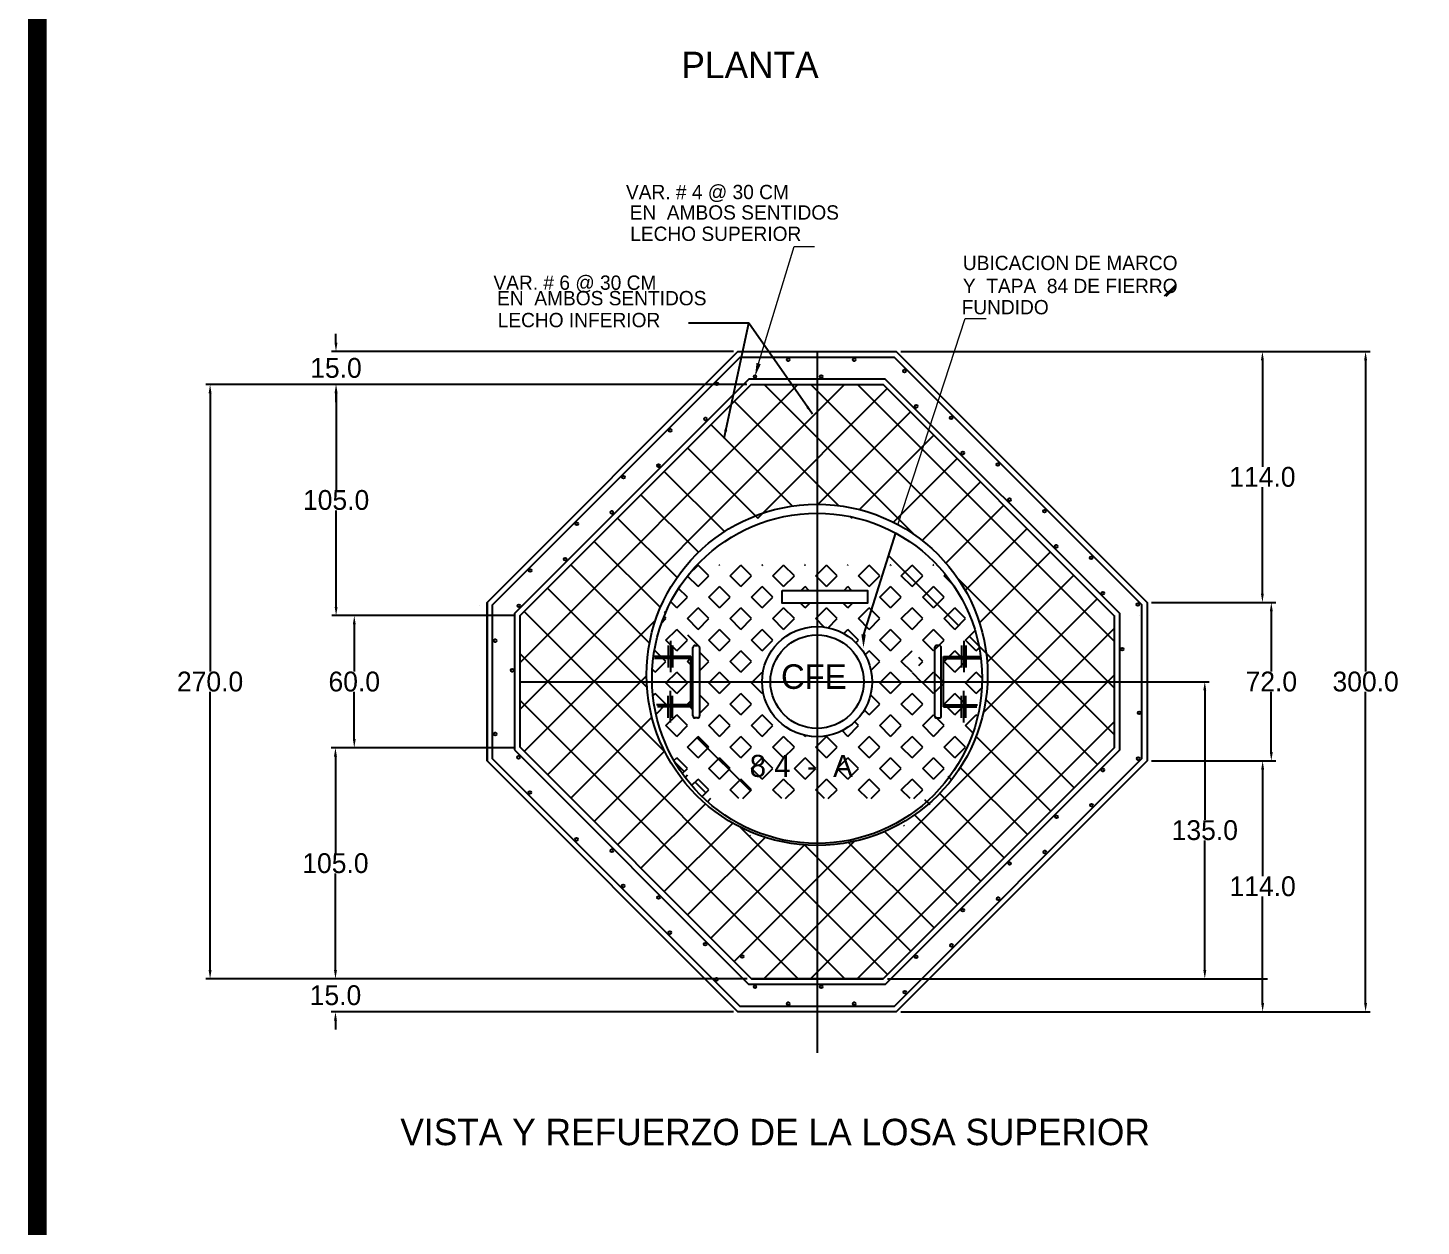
# Model space of a CAD drawing. Header units: centimetres. Extents: x 201 to 3483, y 96 to 2223.
# Drawn here: x 201 to 834, y 1139 to 1683 of the extents above; entities that cross this region are included whole.
import ezdxf

# ---------------------------------------------------------------- set-up
doc = ezdxf.new("R2010")
doc.units = ezdxf.units.CM
doc.header["$LTSCALE"] = 10
doc.header["$MEASUREMENT"] = 0
doc.layers.get('0').update_dxf_attribs({"linetype": 'CONTINUOUS'})
doc.layers.get('DEFPOINTS').update_dxf_attribs({"color": 2, "linetype": 'CONTINUOUS'})
for name, color, linetype in [('DIM', 7, 'CONTINUOUS'), ('HERRAJE', 13, 'CONTINUOUS'), ('MARCO', 7, 'CONTINUOUS'), ('REGISTRO', 1, 'CONTINUOUS'), ('TAPA', 120, 'CONTINUOUS'), ('TEXTOS', 7, 'CONTINUOUS'), ('VARILLAS', 30, 'CONTINUOUS')]:
    doc.layers.add(name, color=color, linetype=linetype)
doc.styles.get("Standard").update_dxf_attribs({"font": ''})
doc.styles.add('Zurich', font='')
doc.styles.get('Standard').set_extended_font_data('Zurich Ex BT')
doc.styles.get('Zurich').set_extended_font_data('Zurich Ex BT')
doc.dimstyles.get("Standard").update_dxf_attribs({"dimtxt": 9, "dimasz": 4, "dimexe": 2, "dimexo": 2, "dimgap": 0.09, "dimtad": 0, "dimtih": 1, "dimtoh": 1, "dimdec": 1, "dimzin": 0, "dimdsep": 46, "dimtxsty": 'Standard', "dimcen": 0.09, "dimadec": 0, "dimazin": 0, "dimtfac": 1, "dimtdec": 1, "dimtofl": 0, "dimtmove": 0, "dimatfit": 3, "dimfxl": 0, "dimtolj": 1, "dimtzin": 0, "dimarcsym": 0})

# ---------------------------------------------------------------- blocks, each defined once
blk = doc.blocks.new('*D23')
at = {"layer": 'DEFPOINTS', "color": 0}
for p in [(523.21, 1536.02), (340.57, 1521.02), (529.21, 1521.02)]:
    blk.add_point(p, dxfattribs=at)
at = {"layer": 'DIM', "color": 0, "lineweight": -2}
for p, q in [((340.57, 1540.02), (340.57, 1544.02)), ((521.21, 1536.02), (338.57, 1536.02)), ((527.21, 1521.02), (338.57, 1521.02)), ((340.57, 1517.02), (340.57, 1513.02))]:
    blk.add_line(p, q, dxfattribs=at)
at = {"layer": 'DIM', "color": 0}
for points in [[(339.9, 1540.02), (341.24, 1540.02), (340.57, 1536.02)], [(339.9, 1517.02), (341.24, 1517.02), (340.57, 1521.02)]]:
    blk.add_solid(points, dxfattribs=at)
at = {"layer": 'DIM', "color": 0, "insert": (340.57, 1528.52), "char_height": 9, "attachment_point": 5}
blk.add_mtext('\\A1;15.0', dxfattribs=at)
blk = doc.blocks.new('*D24')
at = {"layer": 'DEFPOINTS', "color": 0}
for p in [(529.21, 1521.02), (340.63, 1416.02), (424.21, 1416.02)]:
    blk.add_point(p, dxfattribs=at)
at = {"layer": 'DIM', "color": 0, "lineweight": -2}
for p, q in [((527.21, 1521.02), (338.63, 1521.02)), ((340.63, 1517.02), (340.63, 1473.18)), ((340.63, 1420.02), (340.63, 1463.85)), ((422.21, 1416.02), (338.63, 1416.02))]:
    blk.add_line(p, q, dxfattribs=at)
at = {"layer": 'DIM', "color": 0}
for points in [[(339.96, 1517.02), (341.3, 1517.02), (340.63, 1521.02)], [(339.96, 1420.02), (341.3, 1420.02), (340.63, 1416.02)]]:
    blk.add_solid(points, dxfattribs=at)
at = {"layer": 'DIM', "color": 0, "insert": (340.63, 1468.52), "char_height": 9, "attachment_point": 5}
blk.add_mtext('\\A1;105.0', dxfattribs=at)
blk = doc.blocks.new('*D25')
at = {"layer": 'DEFPOINTS', "color": 0}
for p in [(424.21, 1356.02), (340.32, 1251.02), (529.21, 1251.02)]:
    blk.add_point(p, dxfattribs=at)
at = {"layer": 'DIM', "color": 0, "lineweight": -2}
for p, q in [((422.21, 1356.02), (338.32, 1356.02)), ((340.32, 1352.02), (340.32, 1308.18)), ((340.32, 1255.02), (340.32, 1298.85)), ((527.21, 1251.02), (338.32, 1251.02))]:
    blk.add_line(p, q, dxfattribs=at)
at = {"layer": 'DIM', "color": 0}
for points in [[(339.66, 1352.02), (340.99, 1352.02), (340.32, 1356.02)], [(339.66, 1255.02), (340.99, 1255.02), (340.32, 1251.02)]]:
    blk.add_solid(points, dxfattribs=at)
at = {"layer": 'DIM', "color": 0, "insert": (340.32, 1303.52), "char_height": 9, "attachment_point": 5}
blk.add_mtext('\\A1;105.0', dxfattribs=at)
blk = doc.blocks.new('*D26')
at = {"layer": 'DEFPOINTS', "color": 0}
for p in [(529.21, 1251.02), (340.34, 1236.02), (523.21, 1236.02)]:
    blk.add_point(p, dxfattribs=at)
at = {"layer": 'DIM', "color": 0, "lineweight": -2}
for p, q in [((340.34, 1255.02), (340.34, 1259.02)), ((527.21, 1251.02), (338.34, 1251.02)), ((521.21, 1236.02), (338.34, 1236.02)), ((340.34, 1232.02), (340.34, 1228.02))]:
    blk.add_line(p, q, dxfattribs=at)
at = {"layer": 'DIM', "color": 0}
for points in [[(339.67, 1255.02), (341.01, 1255.02), (340.34, 1251.02)], [(339.67, 1232.02), (341.01, 1232.02), (340.34, 1236.02)]]:
    blk.add_solid(points, dxfattribs=at)
at = {"layer": 'DIM', "color": 0, "insert": (340.34, 1243.52), "char_height": 9, "attachment_point": 5}
blk.add_mtext('\\A1;15.0', dxfattribs=at)
blk = doc.blocks.new('*D27')
at = {"layer": 'DEFPOINTS', "color": 0}
for p in [(424.21, 1416.02), (348.87, 1356.02), (424.21, 1356.02)]:
    blk.add_point(p, dxfattribs=at)
at = {"layer": 'DIM', "color": 0, "lineweight": -2}
for p, q in [((422.21, 1416.02), (346.87, 1416.02)), ((348.87, 1412.02), (348.87, 1390.69)), ((348.87, 1360.02), (348.87, 1381.34)), ((422.21, 1356.02), (346.87, 1356.02))]:
    blk.add_line(p, q, dxfattribs=at)
at = {"layer": 'DIM', "color": 0}
for points in [[(348.21, 1412.02), (349.54, 1412.02), (348.87, 1416.02)], [(348.21, 1360.02), (349.54, 1360.02), (348.87, 1356.02)]]:
    blk.add_solid(points, dxfattribs=at)
at = {"layer": 'DIM', "color": 0, "insert": (348.87, 1386.02), "char_height": 9, "attachment_point": 5}
blk.add_mtext('\\A1;60.0', dxfattribs=at)
blk = doc.blocks.new('*D28')
at = {"layer": 'DEFPOINTS', "color": 0}
for p in [(529.21, 1521.02), (283.35, 1251.02), (529.43, 1251.02)]:
    blk.add_point(p, dxfattribs=at)
at = {"layer": 'DIM', "color": 0, "lineweight": -2}
for p, q in [((527.21, 1521.02), (281.35, 1521.02)), ((283.35, 1517.02), (283.35, 1390.68)), ((283.35, 1255.02), (283.35, 1381.35)), ((527.43, 1251.02), (281.35, 1251.02))]:
    blk.add_line(p, q, dxfattribs=at)
at = {"layer": 'DIM', "color": 0}
for points in [[(282.69, 1517.02), (284.02, 1517.02), (283.35, 1521.02)], [(282.69, 1255.02), (284.02, 1255.02), (283.35, 1251.02)]]:
    blk.add_solid(points, dxfattribs=at)
at = {"layer": 'DIM', "color": 0, "insert": (283.35, 1386.02), "char_height": 9, "attachment_point": 5}
blk.add_mtext('\\A1;270.0', dxfattribs=at)
blk = doc.blocks.new('*D62')
at = {"layer": 'DEFPOINTS', "color": 0}
for p in [(709.21, 1386.02), (589.21, 1251.02), (735.41, 1251.02)]:
    blk.add_point(p, dxfattribs=at)
at = {"layer": 'DIM', "color": 0, "lineweight": -2}
for p, q in [((711.21, 1386.02), (737.41, 1386.02)), ((735.41, 1382.02), (735.41, 1323.18)), ((735.41, 1255.02), (735.41, 1313.85)), ((591.21, 1251.02), (737.41, 1251.02))]:
    blk.add_line(p, q, dxfattribs=at)
at = {"layer": 'DIM', "color": 0}
for points in [[(734.74, 1382.02), (736.08, 1382.02), (735.41, 1386.02)], [(734.74, 1255.02), (736.08, 1255.02), (735.41, 1251.02)]]:
    blk.add_solid(points, dxfattribs=at)
at = {"layer": 'DIM', "color": 0, "insert": (735.41, 1318.52), "char_height": 9, "attachment_point": 5}
blk.add_mtext('\\A1;135.0', dxfattribs=at)
blk = doc.blocks.new('*D63')
at = {"layer": 'DEFPOINTS', "color": 0}
for p in [(595.21, 1536.02), (709.21, 1422.02), (761.59, 1422.02)]:
    blk.add_point(p, dxfattribs=at)
at = {"layer": 'DIM', "color": 0, "lineweight": -2}
for p, q in [((597.21, 1536.02), (763.59, 1536.02)), ((761.59, 1532.02), (761.59, 1483.68)), ((761.59, 1426.02), (761.59, 1474.35)), ((711.21, 1422.02), (763.59, 1422.02))]:
    blk.add_line(p, q, dxfattribs=at)
at = {"layer": 'DIM', "color": 0}
for points in [[(760.92, 1532.02), (762.25, 1532.02), (761.59, 1536.02)], [(760.92, 1426.02), (762.25, 1426.02), (761.59, 1422.02)]]:
    blk.add_solid(points, dxfattribs=at)
at = {"layer": 'DIM', "color": 0, "insert": (761.59, 1479.02), "char_height": 9, "attachment_point": 5}
blk.add_mtext('\\A1;114.0', dxfattribs=at)
blk = doc.blocks.new('*D64')
at = {"layer": 'DEFPOINTS', "color": 0}
for p in [(709.21, 1350.02), (595.21, 1236.02), (761.69, 1236.02)]:
    blk.add_point(p, dxfattribs=at)
at = {"layer": 'DIM', "color": 0, "lineweight": -2}
for p, q in [((711.21, 1350.02), (763.69, 1350.02)), ((761.69, 1346.02), (761.69, 1297.68)), ((761.69, 1240.02), (761.69, 1288.35)), ((597.21, 1236.02), (763.69, 1236.02))]:
    blk.add_line(p, q, dxfattribs=at)
at = {"layer": 'DIM', "color": 0}
for points in [[(761.02, 1346.02), (762.36, 1346.02), (761.69, 1350.02)], [(761.02, 1240.02), (762.36, 1240.02), (761.69, 1236.02)]]:
    blk.add_solid(points, dxfattribs=at)
at = {"layer": 'DIM', "color": 0, "insert": (761.69, 1293.02), "char_height": 9, "attachment_point": 5}
blk.add_mtext('\\A1;114.0', dxfattribs=at)
blk = doc.blocks.new('*D65')
at = {"layer": 'DEFPOINTS', "color": 0}
for p in [(711.21, 1422.02), (711.21, 1350.02), (765.64, 1350.02)]:
    blk.add_point(p, dxfattribs=at)
at = {"layer": 'DIM', "color": 0, "lineweight": -2}
for p, q in [((713.21, 1422.02), (767.64, 1422.02)), ((765.64, 1418.02), (765.64, 1390.68)), ((765.64, 1354.02), (765.64, 1381.35)), ((713.21, 1350.02), (767.64, 1350.02))]:
    blk.add_line(p, q, dxfattribs=at)
at = {"layer": 'DIM', "color": 0}
for points in [[(764.97, 1418.02), (766.3, 1418.02), (765.64, 1422.02)], [(764.97, 1354.02), (766.3, 1354.02), (765.64, 1350.02)]]:
    blk.add_solid(points, dxfattribs=at)
at = {"layer": 'DIM', "color": 0, "insert": (765.64, 1386.02), "char_height": 9, "attachment_point": 5}
blk.add_mtext('\\A1;72.0', dxfattribs=at)
blk = doc.blocks.new('*D66')
at = {"layer": 'DEFPOINTS', "color": 0}
for p in [(595.21, 1536.02), (595.21, 1236.02), (808.49, 1236.02)]:
    blk.add_point(p, dxfattribs=at)
at = {"layer": 'DIM', "color": 0, "lineweight": -2}
for p, q in [((597.21, 1536.02), (810.49, 1536.02)), ((808.49, 1532.02), (808.49, 1390.68)), ((808.49, 1240.02), (808.49, 1381.35)), ((597.21, 1236.02), (810.49, 1236.02))]:
    blk.add_line(p, q, dxfattribs=at)
at = {"layer": 'DIM', "color": 0}
for points in [[(807.82, 1532.02), (809.15, 1532.02), (808.49, 1536.02)], [(807.82, 1240.02), (809.15, 1240.02), (808.49, 1236.02)]]:
    blk.add_solid(points, dxfattribs=at)
at = {"layer": 'DIM', "color": 0, "insert": (808.49, 1386.02), "char_height": 9, "attachment_point": 5}
blk.add_mtext('\\A1;300.0', dxfattribs=at)
blk = doc.blocks.new('Marco-Reg')
at = {"layer": 'MARCO', "linetype": 'Continuous', "const_width": 8.49}
blk.add_lwpolyline([(3479.07, 100), (3479.07, 2218.66), (204.79, 2218.66), (204.79, 100)], close=True, dxfattribs=at)

msp = doc.modelspace()

# ---------------------------------------------------------------- hatches: boundary and pattern name
at = {"layer": 'TAPA'}
h = msp.add_hatch(dxfattribs=at)
h.set_pattern_fill('SQUARE', color=256, scale=55, angle=45, style=0)
h.set_pattern_definition([(45, (9.265, 0), (-4.86136, 4.86136), [6.875, -6.875]), (135, (9.265, 0), (-4.86136, -4.86136), [6.875, -6.875])])
h.paths.add_polyline_path([(559.21, 1421.62), (543.29, 1421.62), (543.29, 1427.51), (559.21, 1427.51), (559.21, 1439.16), (504.79, 1439.16, 0.191989), (484.21, 1387.56, 0.00515), (484.23, 1386.02), (501.79, 1386.02), (501.79, 1396.52), (491.55, 1396.52), (491.55, 1397.52), (501.79, 1397.52), (501.79, 1386.02), (502.79, 1386.02), (502.79, 1401.52, -0.414214), (503.79, 1402.52), (504.79, 1402.52, -0.414214), (505.79, 1401.52), (505.79, 1386.02), (534.21, 1386.02, -0.414214), (559.21, 1411.02)])
h.paths.add_polyline_path([(559.21, 1439.16), (559.21, 1427.51), (582.05, 1427.51), (582.05, 1421.62), (559.21, 1421.62), (559.21, 1411.02, -0.414214), (584.21, 1386.02), (602.41, 1386.02), (602.41, 1402.52, -0.414214), (603.41, 1403.52), (604.41, 1403.52, -0.414214), (605.41, 1402.52), (605.41, 1386.02), (634.2, 1386.02, 0.00515), (634.21, 1387.56, 0.191989), (613.64, 1439.16)])
h.paths.add_polyline_path([(534.21, 1386.02), (505.79, 1386.02), (505.79, 1370.52, -0.414214), (504.79, 1369.52), (503.79, 1369.52, -0.414214), (502.79, 1370.52), (502.79, 1386.02), (501.79, 1386.02), (501.79, 1374.52), (491.55, 1374.52), (491.55, 1375.52), (501.79, 1375.52), (501.79, 1386.02), (484.23, 1386.02, 0.201809), (507.89, 1332.87), (559.21, 1332.87), (559.21, 1361.02, -0.414214)])
h.paths.add_polyline_path([(634.2, 1386.02), (584.21, 1386.02, -0.414214), (559.21, 1361.02), (559.21, 1332.87), (610.54, 1332.87, 0.201809)])

# ---------------------------------------------------------------- linework, layer by layer
for p, q in [((594.79, 1453.59), (580.35, 1407.46)), ((409.21, 1422.02), (409.21, 1350.02)), ((705.94, 1415.97), (705.94, 1415.98)), ((618.64, 1343.08), (619.97, 1341.76)), ((608.05, 1332.49), (610.39, 1330.15)), ((598.53, 1320.77), (598.75, 1320.54)), ((529.43, 1251.02), (589.21, 1251.02)), ((529.43, 1251.02), (589.21, 1251.02))]:
    msp.add_line(p, q)
at = {"lineweight": 5}
msp.add_line((405.85, 1420.46), (405.85, 1420.46), dxfattribs=at)
at = {"linetype": 'Continuous', "lineweight": 5}
msp.add_line((528.33, 1315.66), (528.9, 1316.24), dxfattribs=at)
msp.add_lwpolyline([(543.29, 1427.51), (582.05, 1427.51), (582.05, 1421.62), (543.29, 1421.62)], close=True)
for radius in [25, 21.21]:
    msp.add_circle((559.21, 1386.02), radius)
msp.add_solid([(581.37, 1407.45), (579.33, 1407.47), (580.28, 1401.36)], dxfattribs=at)
at = {"layer": 'DIM'}
for p, q in [((559.21, 1521.02), (559.21, 1466.61)), ((486.74, 1484.63), (487.68, 1483.68)), ((591.6, 1443.4), (623.5, 1411.5)), ((489.78, 1417.94), (490.38, 1417.34)), ((500.39, 1407.34), (505.52, 1402.2)), ((602.41, 1390.17), (606.56, 1386.02)), ((424.21, 1386.02), (481.78, 1386.02)), ((636.65, 1386.02), (719.45, 1386.02)), ((504.62, 1360.68), (528.93, 1336.37)), ((494.6, 1349.49), (498.87, 1345.21)), ((503.74, 1340.35), (508.6, 1335.49)), ((559.21, 1312.56), (559.21, 1217.44))]:
    msp.add_line(p, q, dxfattribs=at)
at = {"layer": 'DIM', "lineweight": -2}
msp.add_line((591.21, 1251.02), (763.88, 1251.02), dxfattribs=at)
at = {"layer": 'HERRAJE'}
for p, q in [((491.55, 1402.52), (491.55, 1392.52)), ((492.55, 1404.64), (492.55, 1390.34)), ((493.55, 1402.52), (493.55, 1392.52)), ((502.79, 1370.52), (502.79, 1401.52)), ((503.79, 1402.52), (504.79, 1402.52)), ((505.79, 1401.52), (505.79, 1370.52)), ((612.64, 1401.52), (612.64, 1370.52)), ((614.64, 1402.52), (613.64, 1402.52)), ((615.64, 1370.52), (615.64, 1401.52)), ((624.88, 1402.52), (624.88, 1392.52)), ((625.88, 1404.64), (625.88, 1390.34)), ((626.88, 1402.52), (626.88, 1392.52)), ((501.79, 1397.52), (485.3, 1397.52)), ((501.79, 1396.52), (485.3, 1396.52)), ((501.79, 1374.52), (501.79, 1397.52)), ((616.64, 1374.52), (616.64, 1397.52)), ((616.64, 1397.52), (633.13, 1397.52)), ((616.64, 1396.52), (633.13, 1396.52)), ((492.55, 1367.41), (492.55, 1381.93)), ((625.88, 1367.41), (625.88, 1381.93)), ((501.79, 1375.52), (486.26, 1375.52)), ((501.79, 1374.52), (486.65, 1374.52)), ((491.55, 1369.52), (491.55, 1379.52)), ((493.55, 1369.52), (493.55, 1379.52)), ((616.64, 1375.52), (632.16, 1375.52)), ((616.64, 1374.52), (631.78, 1374.52)), ((624.88, 1369.52), (624.88, 1379.52)), ((626.88, 1369.52), (626.88, 1379.52)), ((504.79, 1369.52), (503.79, 1369.52)), ((613.64, 1369.52), (614.64, 1369.52))]:
    msp.add_line(p, q, dxfattribs=at)
for centre, start, end in [((503.79, 1401.52), 90, 180), ((504.79, 1401.52), 0, 90), ((613.64, 1401.52), 90, 180), ((614.64, 1401.52), 0, 90), ((503.79, 1370.52), 180, 270), ((504.79, 1370.52), 270, 0), ((613.64, 1370.52), 180, 270), ((614.64, 1370.52), 270, 0)]:
    msp.add_arc(centre, 1, start, end, dxfattribs=at)
at = {"layer": 'REGISTRO'}
for p, q in [((559.21, 1536.02), (559.21, 1236.02)), ((424.21, 1386.02), (694.21, 1386.02)), ((424.21, 1356.23), (529.43, 1251.02)), ((424.21, 1356.23), (529.43, 1251.02)), ((424.21, 1356.23), (529.43, 1251.02)), ((424.21, 1356.23), (529.43, 1251.02)), ((694.21, 1356.02), (589.21, 1251.02))]:
    msp.add_line(p, q, dxfattribs=at)
at = {"layer": 'REGISTRO', "linetype": 'Continuous', "lineweight": 5}
msp.add_line((424.21, 1416.02), (529.21, 1521.02), dxfattribs=at)
at = {"layer": 'REGISTRO'}
msp.add_lwpolyline([(409.21, 1422.02), (523.21, 1536.02), (595.21, 1536.02), (709.21, 1422.02), (709.21, 1350.02), (595.21, 1236.02), (523.21, 1236.02), (409.21, 1350.02)], close=True, dxfattribs=at)
msp.add_lwpolyline([(694.21, 1416.02), (694.21, 1386.02), (694.21, 1356.02), (589.21, 1251.02), (529.43, 1251.02), (424.21, 1356.23), (424.21, 1386.02), (424.21, 1416.02), (529.21, 1521.02), (589.21, 1521.02), (694.21, 1416)], dxfattribs=at)
at = {"layer": 'TAPA'}
for centre, radius in [((559.21, 1389.11), 77.5), ((559.21, 1387.56), 75)]:
    msp.add_circle(centre, radius, dxfattribs=at)
at = {"layer": 'TEXTOS', "linetype": 'Continuous', "lineweight": 5}
for p, q in [((532.65, 1530.56), (548.79, 1583.76)), ((548.79, 1583.76), (557.96, 1583.8)), ((595.98, 1457.33), (626.48, 1550.99)), ((626.48, 1550.99), (636.07, 1551))]:
    msp.add_line(p, q, dxfattribs=at)
msp.add_solid([(533.63, 1530.29), (531.67, 1530.84), (531, 1524.68)], dxfattribs=at)
at = {"layer": 'VARILLAS'}
for p, q in [((722.2, 1566.32), (717.02, 1561.14)), ((717.83, 1561.14), (722.2, 1565.51)), ((598.61, 1527.51), (598.61, 1527.51)), ((424.21, 1394.8), (550.43, 1521.02)), ((424.21, 1373.59), (571.64, 1521.02)), ((535.2, 1521.02), (603.53, 1452.69)), ((556.41, 1521.02), (694.21, 1383.22)), ((577.63, 1521.02), (694.21, 1404.43)), ((521.6, 1513.4), (569.02, 1465.98)), ((532.21, 1460.37), (591.03, 1519.2)), ((559.66, 1466.61), (601.64, 1508.59)), ((510.99, 1502.8), (548, 1465.79)), ((578.45, 1464.18), (612.25, 1497.98)), ((500.39, 1492.19), (532.21, 1460.37)), ((593.89, 1458.42), (622.85, 1487.38)), ((606.89, 1450.2), (633.46, 1476.77)), ((479.17, 1470.98), (505.34, 1444.81)), ((617.77, 1439.87), (644.06, 1466.16)), ((468.57, 1460.37), (495.59, 1433.35)), ((468.57, 1460.37), (495.59, 1433.35)), ((468.57, 1460.37), (495.59, 1433.35)), ((468.57, 1460.37), (495.59, 1433.35)), ((574.63, 1460.37), (575.12, 1460.86)), ((626.56, 1427.45), (654.67, 1455.55)), ((457.96, 1449.76), (488.01, 1419.71)), ((633.03, 1412.7), (665.27, 1444.95)), ((447.35, 1439.16), (483.05, 1403.46)), ((622.79, 1433.42), (694.21, 1362)), ((636.49, 1394.95), (675.88, 1434.34)), ((436.75, 1428.55), (481.93, 1383.37)), ((634.82, 1372.06), (686.49, 1423.73)), ((426.14, 1417.94), (490.16, 1353.92)), ((426.14, 1354.3), (485.81, 1413.98)), ((534.99, 1251.02), (694.21, 1410.25)), ((628.36, 1406.64), (686.6, 1348.4)), ((424.21, 1398.66), (571.85, 1251.02)), ((436.75, 1343.7), (481.72, 1388.67)), ((556.2, 1251.02), (694.21, 1389.03)), ((424.21, 1377.44), (550.64, 1251.02)), ((635.9, 1377.89), (675.99, 1337.8)), ((447.35, 1333.09), (484.14, 1369.88)), ((577.41, 1251.02), (694.21, 1367.82)), ((631.48, 1361.1), (665.39, 1327.19)), ((457.96, 1322.48), (489.91, 1354.43)), ((499.23, 1342.54), (500.39, 1343.7)), ((624.31, 1347.05), (654.78, 1316.58)), ((468.57, 1311.88), (498.12, 1341.43)), ((479.17, 1301.27), (508.45, 1330.55)), ((509.4, 1331.5), (510.99, 1333.09)), ((614.92, 1335.23), (644.17, 1305.98)), ((603.46, 1325.48), (633.57, 1295.37)), ((603.46, 1325.48), (633.57, 1295.37)), ((603.46, 1325.48), (633.57, 1295.37)), ((603.46, 1325.48), (633.57, 1295.37)), ((489.78, 1290.66), (520.87, 1321.76)), ((524.03, 1320.05), (591.14, 1252.94)), ((589.82, 1317.91), (622.96, 1284.76)), ((500.39, 1280.06), (535.62, 1315.29)), ((510.99, 1269.45), (553.42, 1311.88)), ((521.6, 1258.84), (576.26, 1313.5)), ((553.42, 1311.88), (601.75, 1263.55)), ((573.56, 1312.95), (612.35, 1274.16))]:
    msp.add_line(p, q, dxfattribs=at)
for points in [[(411.75, 1421), (524.23, 1533.52), (594.21, 1533.52), (706.71, 1421.01), (706.71, 1351.02), (594.23, 1238.52), (524.19, 1238.52), (411.75, 1351.03), (411.75, 1421)], [(489.78, 1481.58), (517.16, 1454.2)]]:
    msp.add_lwpolyline(points, dxfattribs=at)
msp.add_lwpolyline([(421.71, 1355.02), (528.1, 1248.52), (590.28, 1248.52), (696.75, 1355), (696.75, 1417.03), (590.22, 1523.52), (528.22, 1523.52), (421.71, 1417.01)], close=True, dxfattribs=at)
for centre in [(546, 1532.31), (576, 1532.31), (598.99, 1527.15), (513.65, 1521.36), (531, 1524.68), (561, 1524.68), (604.19, 1511.14), (492.4, 1500.18), (508.44, 1505.36), (620.2, 1505.93), (625.4, 1489.92), (487.18, 1484.18), (641.41, 1484.72), (471.2, 1478.95), (646.61, 1468.7), (465.99, 1462.95), (662.61, 1463.5), (450, 1457.72), (667.82, 1447.48), (444.79, 1441.72), (683.82, 1442.28), (428.81, 1436.49), (428.81, 1436.49), (689.02, 1426.27), (423.6, 1420.49), (705.03, 1421.06), (412.86, 1404.65), (697.86, 1400.77), (420.61, 1391.2), (705.58, 1371.85), (412.85, 1362.23), (423.48, 1351.65), (705.16, 1351.06), (689.1, 1345.9), (428.69, 1335.63), (683.9, 1329.89), (667.95, 1324.63), (449.9, 1314.42), (465.91, 1309.22), (662.74, 1308.62), (646.73, 1303.43), (471.12, 1293.21), (487.13, 1288.01), (641.52, 1287.41), (625.48, 1282.25), (492.33, 1272), (508.34, 1266.8), (620.28, 1266.23), (525.1, 1261.14), (604.29, 1261.01), (513.55, 1250.79), (531, 1247.35), (561, 1247.35), (599.09, 1244.99), (546, 1239.72), (576, 1239.72)]:
    msp.add_circle(centre, 0.635, dxfattribs=at)

# ---------------------------------------------------------------- block references
at = {"layer": 'DIM'}
msp.add_blockref('Marco-Reg', (0, 0), dxfattribs=at)

# ---------------------------------------------------------------- texts
at = {"lineweight": 5, "style": 'Zurich'}
msp.add_text('CFE', height=11.147, dxfattribs=at).set_placement((542.82, 1382.75))
at = {"linetype": 'Continuous', "lineweight": 5, "style": 'Zurich'}
msp.add_text('8 4  -  A', height=10, dxfattribs=at).set_placement((528.6, 1342.75))
at = {"layer": 'TEXTOS', "lineweight": 5}
for s, p in [('PLANTA', (497.52, 1660.21)), ('VISTA Y REFUERZO DE LA LOSA SUPERIOR', (369.82, 1175.44))]:
    msp.add_text(s, height=12, dxfattribs=at).set_placement(p)
at = {"layer": 'TEXTOS', "linetype": 'Continuous', "lineweight": 5}
for s, p in [('VAR. # 4 @ 30 CM', (472.35, 1605.23)), ('EN  AMBOS SENTIDOS', (474.01, 1595.94)), ('LECHO SUPERIOR ', (474.27, 1586.26)), ('UBICACION DE MARCO ', (625.47, 1573.01)), ('VAR. # 6 @ 30 CM', (412.13, 1564.05)), ('Y  TAPA  84 DE FIERRO', (625.47, 1562.57)), ('EN  AMBOS SENTIDOS', (413.79, 1557.02)), ('FUNDIDO', (624.89, 1552.92)), ('LECHO INFERIOR', (414.06, 1547.07))]:
    msp.add_text(s, height=6.5, dxfattribs=at).set_placement(p)

# ---------------------------------------------------------------- dimensions: what is measured, and where the dimension line sits
at = {"layer": 'DIM'}
for base, p1, p2, picture, middle in [((340.57, 1521.02), (523.21, 1536.02), (529.21, 1521.02), '*D23', (340.57, 1528.52)), ((761.59, 1422.02), (595.21, 1536.02), (709.21, 1422.02), '*D63', (761.59, 1479.02)), ((808.49, 1236.02), (595.21, 1536.02), (595.21, 1236.02), '*D66', (808.49, 1386.02)), ((283.35, 1251.02), (529.21, 1521.02), (529.43, 1251.02), '*D28', (283.35, 1386.02)), ((340.63, 1416.02), (529.21, 1521.02), (424.21, 1416.02), '*D24', (340.63, 1468.52)), ((765.64, 1350.02), (711.21, 1422.02), (711.21, 1350.02), '*D65', (765.64, 1386.02)), ((348.87, 1356.02), (424.21, 1416.02), (424.21, 1356.02), '*D27', (348.87, 1386.02)), ((735.41, 1251.02), (709.21, 1386.02), (589.21, 1251.02), '*D62', (735.41, 1318.52)), ((340.32, 1251.02), (424.21, 1356.02), (529.21, 1251.02), '*D25', (340.32, 1303.52)), ((761.69, 1236.02), (709.21, 1350.02), (595.21, 1236.02), '*D64', (761.69, 1293.02)), ((340.34, 1236.02), (529.21, 1251.02), (523.21, 1236.02), '*D26', (340.34, 1243.52))]:
    dim = msp.add_linear_dim(base=base, p1=p1, p2=p2, angle=90, dimstyle='Standard', dxfattribs=at)
    dim.commit()
    dim.dimension.update_dxf_attribs({"geometry": picture, "text_midpoint": middle})

# ---------------------------------------------------------------- leaders
at = {"layer": 'TEXTOS'}
for points in [[(516.94, 1496.63), (528.22, 1548.83), (500.79, 1548.83)], [(557.13, 1507.52), (528.22, 1548.83)]]:
    msp.add_leader(points, dimstyle='Standard', override={"dimgap": 0.09, "dimtad": 0}, dxfattribs=at)

doc.saveas('drawing.dxf')
